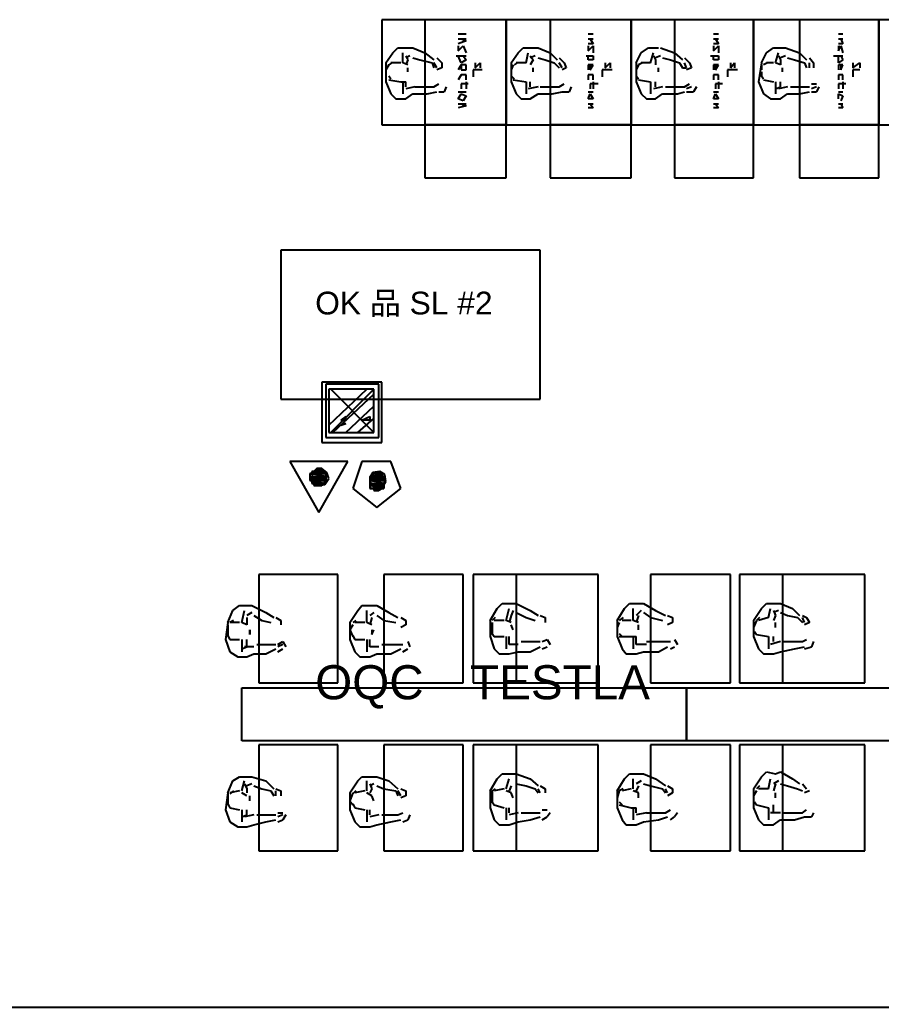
# Model space of a CAD drawing. Header units: millimetres. Extents: x 5 to 415, y 48 to 251.
# Drawn here: x 85.7 to 100.87, y 139.24 to 156.63 of the extents above; entities that cross this region are included whole.
import ezdxf

# ---------------------------------------------------------------- set-up
doc = ezdxf.new("R2010")
doc.units = ezdxf.units.MM
for name, color, linetype in [('H', 7, 'Continuous'), ('P', 7, 'Continuous'), ('T', 7, 'Continuous')]:
    doc.layers.add(name, color=color, linetype=linetype)

msp = doc.modelspace()

# ---------------------------------------------------------------- hatches: boundary and pattern name
at = {"layer": 'H', "linetype": 'Continuous'}
for points in [[(90.893, 148.678), (90.928, 148.713), (91.017, 148.713), (91.017, 148.678), (90.893, 148.678)], [(90.805, 148.59), (90.805, 148.625), (91.105, 148.625), (91.105, 148.59), (90.805, 148.59)], [(90.805, 148.555), (90.805, 148.59), (91.105, 148.59), (91.105, 148.555), (90.805, 148.555)], [(90.805, 148.502), (90.805, 148.555), (91.105, 148.555), (91.105, 148.502), (90.805, 148.502)], [(90.84, 148.625), (90.84, 148.678), (91.052, 148.678), (91.105, 148.625), (90.84, 148.625)], [(91.863, 148.555), (91.863, 148.59), (92.11, 148.59), (92.11, 148.555), (91.863, 148.555)], [(91.863, 148.502), (91.863, 148.555), (92.11, 148.555), (92.11, 148.502), (91.863, 148.502)], [(91.899, 148.59), (91.952, 148.625), (92.075, 148.625), (92.075, 148.59), (91.899, 148.59)], [(90.84, 148.467), (90.84, 148.502), (91.105, 148.502), (91.052, 148.467), (90.84, 148.467)], [(90.893, 148.431), (90.893, 148.467), (91.052, 148.467), (91.017, 148.431), (90.893, 148.431)], [(91.863, 148.467), (91.863, 148.502), (92.163, 148.502), (92.11, 148.467), (91.863, 148.467)], [(91.863, 148.431), (91.863, 148.467), (92.11, 148.467), (92.11, 148.431), (91.863, 148.431)], [(91.863, 148.378), (91.863, 148.431), (92.11, 148.431), (92.11, 148.378), (91.863, 148.378)], [(91.952, 148.343), (91.952, 148.378), (92.075, 148.378), (92.04, 148.343), (91.952, 148.343)]]:
    msp.add_hatch(color=256, dxfattribs=at).paths.add_polyline_path(points)

# ---------------------------------------------------------------- linework, layer by layer
at = {"layer": 'P'}
for points in [[(94.262, 156.633), (92.075, 156.633)], [(92.075, 156.633), (92.075, 154.781)], [(94.262, 156.633), (92.833, 156.633)], [(92.833, 156.633), (92.833, 154.781)], [(96.467, 156.633), (94.262, 156.633)], [(94.262, 156.633), (94.262, 154.781)], [(94.262, 154.781), (94.262, 156.633)], [(94.262, 154.781), (94.262, 156.633)], [(96.467, 156.633), (95.038, 156.633)], [(95.038, 156.633), (95.038, 154.781)], [(98.619, 156.633), (96.467, 156.633)], [(96.467, 156.633), (96.467, 154.781)], [(96.467, 154.781), (96.467, 156.633)], [(96.467, 154.781), (96.467, 156.633)], [(98.619, 156.633), (97.226, 156.633)], [(97.226, 156.633), (97.226, 154.781)], [(100.824, 156.633), (98.619, 156.633)], [(98.619, 156.633), (98.619, 154.781)], [(98.619, 154.781), (98.619, 156.633)], [(98.619, 154.781), (98.619, 156.633)], [(100.824, 156.633), (99.43, 156.633)], [(99.43, 156.633), (99.43, 154.781)], [(103.029, 156.633), (100.824, 156.633)], [(100.824, 156.633), (100.824, 154.781)], [(100.824, 154.781), (100.824, 156.633)], [(100.824, 154.781), (100.824, 156.633)], [(93.416, 156.386), (93.557, 156.386)], [(95.709, 156.386), (95.797, 156.386)], [(97.913, 156.386), (98.002, 156.386)], [(100.118, 156.386), (100.189, 156.386)], [(93.416, 156.298), (93.557, 156.298)], [(93.557, 156.263), (93.416, 156.21)], [(93.468, 156.298), (93.557, 156.263)], [(95.709, 156.298), (95.797, 156.298)], [(95.797, 156.21), (95.709, 156.21)], [(95.744, 156.298), (95.797, 156.21)], [(97.913, 156.298), (98.002, 156.298)], [(98.002, 156.21), (97.913, 156.21)], [(97.949, 156.298), (98.002, 156.21)], [(100.118, 156.298), (100.189, 156.298)], [(100.189, 156.21), (100.118, 156.21)], [(100.154, 156.298), (100.189, 156.21)], [(92.146, 155.875), (92.269, 156.051)], [(92.269, 156.051), (92.357, 156.139)], [(92.357, 156.139), (92.534, 156.139)], [(92.445, 155.875), (92.445, 156.051)], [(92.534, 156.139), (92.622, 156.139)], [(92.622, 156.139), (92.833, 156.051)], [(92.833, 156.051), (92.992, 155.928)], [(93.416, 156.175), (93.416, 156.087)], [(93.416, 156.087), (93.504, 156.175)], [(93.504, 156.175), (93.557, 156.051)], [(94.35, 155.875), (94.474, 156.051)], [(94.474, 156.051), (94.562, 156.139)], [(94.562, 156.139), (94.738, 156.139)], [(94.615, 155.875), (94.65, 156.051)], [(94.738, 156.139), (94.827, 156.139)], [(94.827, 156.139), (95.038, 156.051)], [(95.038, 156.051), (95.162, 155.928)], [(95.709, 156.175), (95.709, 156.087)], [(95.709, 156.087), (95.797, 156.175)], [(95.797, 156.175), (95.797, 156.051)], [(96.555, 155.875), (96.643, 156.051)], [(96.643, 156.051), (96.767, 156.139)], [(96.767, 156.139), (96.943, 156.139)], [(96.802, 155.875), (96.855, 156.051)], [(96.979, 156.139), (97.226, 156.051)], [(97.226, 156.051), (97.367, 155.928)], [(97.913, 156.175), (97.913, 156.087)], [(97.913, 156.087), (98.002, 156.175)], [(98.002, 156.175), (98.002, 156.051)], [(98.76, 155.875), (98.848, 156.051)], [(98.848, 156.051), (98.972, 156.139)], [(98.972, 156.139), (99.095, 156.139)], [(99.007, 155.875), (99.06, 156.051)], [(99.095, 156.139), (99.183, 156.139)], [(99.183, 156.139), (99.43, 156.051)], [(99.43, 156.051), (99.554, 155.928)], [(100.118, 156.175), (100.118, 156.087)], [(100.118, 156.087), (100.154, 156.175)], [(100.154, 156.175), (100.189, 156.051)], [(92.146, 155.875), (92.146, 155.54)], [(92.198, 155.84), (92.146, 155.751)], [(92.251, 155.875), (92.198, 155.84)], [(92.41, 155.875), (92.234, 155.875)], [(92.534, 155.84), (92.445, 155.875)], [(92.569, 155.998), (92.498, 155.963)], [(92.498, 155.998), (92.534, 155.928)], [(92.534, 155.928), (92.498, 155.84)], [(92.622, 155.963), (92.745, 155.928)], [(92.745, 155.928), (92.957, 155.875)], [(92.957, 155.875), (92.992, 155.787)], [(93.045, 155.787), (92.992, 155.875)], [(93.045, 155.963), (93.133, 155.875)], [(93.133, 155.875), (93.133, 155.787)], [(93.38, 155.998), (93.557, 155.998)], [(93.468, 155.875), (93.416, 155.998)], [(93.468, 155.84), (93.416, 155.751)], [(93.557, 155.928), (93.468, 155.875)], [(93.468, 155.84), (93.468, 155.751)], [(93.557, 155.84), (93.468, 155.84)], [(93.504, 155.998), (93.557, 155.928)], [(93.557, 155.751), (93.557, 155.84)], [(93.715, 155.875), (93.715, 155.787)], [(93.715, 155.787), (93.804, 155.875)], [(93.804, 155.875), (93.804, 155.787)], [(94.35, 155.875), (94.35, 155.54)], [(94.386, 155.84), (94.35, 155.751)], [(94.456, 155.875), (94.403, 155.84)], [(94.615, 155.875), (94.439, 155.875)], [(94.774, 155.998), (94.686, 155.963)], [(94.686, 155.998), (94.738, 155.928)], [(94.738, 155.928), (94.686, 155.84)], [(94.827, 155.963), (94.95, 155.928)], [(94.95, 155.928), (95.109, 155.875)], [(95.109, 155.875), (95.197, 155.787)], [(95.197, 155.963), (95.285, 155.875)], [(95.25, 155.787), (95.197, 155.875)], [(95.285, 155.875), (95.321, 155.787)], [(95.673, 155.998), (95.797, 155.998)], [(95.709, 155.928), (95.709, 155.998)], [(95.797, 155.928), (95.709, 155.928)], [(95.797, 155.84), (95.709, 155.84)], [(95.709, 155.84), (95.709, 155.751)], [(95.744, 155.84), (95.744, 155.751)], [(95.744, 155.751), (95.797, 155.84)], [(95.797, 155.998), (95.797, 155.928)], [(96.008, 155.875), (96.008, 155.787)], [(96.008, 155.787), (96.097, 155.875)], [(96.097, 155.875), (96.097, 155.787)], [(96.555, 155.875), (96.555, 155.54)], [(96.591, 155.84), (96.555, 155.751)], [(96.661, 155.875), (96.591, 155.84)], [(96.802, 155.875), (96.643, 155.875)], [(96.855, 155.998), (96.89, 155.928)], [(96.979, 155.998), (96.89, 155.963)], [(96.89, 155.928), (96.89, 155.84)], [(97.014, 155.963), (97.155, 155.928)], [(97.155, 155.928), (97.314, 155.875)], [(97.314, 155.875), (97.367, 155.787)], [(97.402, 155.963), (97.49, 155.875)], [(97.437, 155.787), (97.402, 155.875)], [(97.49, 155.875), (97.525, 155.787)], [(97.861, 155.998), (98.002, 155.998)], [(97.913, 155.928), (97.913, 155.998)], [(98.002, 155.928), (97.913, 155.928)], [(98.002, 155.84), (97.913, 155.84)], [(97.913, 155.84), (97.913, 155.751)], [(97.949, 155.84), (97.949, 155.751)], [(97.949, 155.751), (98.002, 155.84)], [(98.002, 155.998), (98.002, 155.928)], [(98.213, 155.875), (98.213, 155.787)], [(98.213, 155.787), (98.284, 155.875)], [(98.284, 155.875), (98.284, 155.787)], [(98.76, 155.875), (98.707, 155.54)], [(98.76, 155.84), (98.76, 155.751)], [(98.866, 155.875), (98.795, 155.84)], [(98.972, 155.875), (98.848, 155.875)], [(99.095, 155.84), (99.007, 155.875)], [(99.06, 155.998), (99.095, 155.928)], [(99.183, 155.998), (99.095, 155.963)], [(99.095, 155.928), (99.095, 155.84)], [(99.219, 155.963), (99.342, 155.928)], [(99.342, 155.928), (99.519, 155.875)], [(99.519, 155.875), (99.554, 155.787)], [(99.607, 155.963), (99.677, 155.875)], [(99.607, 155.787), (99.607, 155.875)], [(99.677, 155.875), (99.677, 155.787)], [(100.03, 155.998), (100.189, 155.998)], [(100.118, 155.875), (100.118, 155.998)], [(100.189, 155.928), (100.118, 155.875)], [(100.189, 155.84), (100.118, 155.84)], [(100.118, 155.84), (100.118, 155.751)], [(100.154, 155.998), (100.189, 155.928)], [(100.154, 155.84), (100.154, 155.751)], [(100.154, 155.751), (100.189, 155.84)], [(100.365, 155.875), (100.365, 155.787)], [(100.365, 155.787), (100.489, 155.875)], [(100.489, 155.875), (100.489, 155.787)], [(92.146, 155.716), (92.146, 155.628)], [(92.534, 155.716), (92.534, 155.787)], [(93.133, 155.787), (93.045, 155.751)], [(93.468, 155.663), (93.416, 155.575)], [(93.468, 155.751), (93.557, 155.751)], [(93.557, 155.663), (93.468, 155.663)], [(93.557, 155.575), (93.557, 155.663)], [(93.839, 155.751), (93.68, 155.751)], [(93.68, 155.751), (93.68, 155.628)], [(94.35, 155.716), (94.35, 155.628)], [(94.738, 155.716), (94.738, 155.787)], [(95.321, 155.787), (95.25, 155.751)], [(95.797, 155.663), (95.709, 155.663)], [(95.709, 155.663), (95.709, 155.575)], [(95.797, 155.575), (95.797, 155.663)], [(96.132, 155.751), (95.956, 155.751)], [(95.956, 155.751), (95.956, 155.628)], [(96.555, 155.716), (96.555, 155.628)], [(96.943, 155.716), (96.943, 155.787)], [(97.367, 155.787), (97.437, 155.787)], [(97.525, 155.787), (97.437, 155.751)], [(98.002, 155.663), (97.913, 155.663)], [(97.913, 155.663), (97.913, 155.575)], [(98.002, 155.575), (98.002, 155.663)], [(98.337, 155.751), (98.16, 155.751)], [(98.16, 155.751), (98.16, 155.628)], [(98.76, 155.716), (98.76, 155.628)], [(99.131, 155.716), (99.131, 155.787)], [(100.189, 155.663), (100.118, 155.663)], [(100.118, 155.663), (100.118, 155.575)], [(100.189, 155.575), (100.189, 155.663)], [(100.489, 155.751), (100.365, 155.751)], [(100.365, 155.751), (100.365, 155.628)], [(92.146, 155.54), (92.234, 155.328)], [(92.198, 155.646), (92.234, 155.593)], [(92.198, 155.575), (92.41, 155.54)], [(92.41, 155.54), (92.498, 155.54)], [(92.445, 155.54), (92.445, 155.328)], [(92.498, 155.452), (92.498, 155.54)], [(92.992, 155.452), (93.08, 155.504)], [(93.592, 155.504), (93.468, 155.504)], [(93.468, 155.504), (93.468, 155.416)], [(93.557, 155.54), (93.557, 155.416)], [(94.35, 155.646), (94.403, 155.593)], [(94.35, 155.54), (94.439, 155.328)], [(94.386, 155.575), (94.615, 155.54)], [(94.615, 155.54), (94.615, 155.328)], [(94.686, 155.452), (94.686, 155.54)], [(95.197, 155.452), (95.285, 155.504)], [(95.885, 155.504), (95.744, 155.504)], [(95.744, 155.504), (95.744, 155.416)], [(95.797, 155.54), (95.797, 155.416)], [(96.555, 155.646), (96.591, 155.593)], [(96.555, 155.54), (96.643, 155.328)], [(96.591, 155.575), (96.802, 155.54)], [(96.802, 155.54), (96.802, 155.328)], [(96.89, 155.452), (96.89, 155.54)], [(97.402, 155.452), (97.49, 155.504)], [(98.072, 155.504), (97.949, 155.504)], [(97.949, 155.504), (97.949, 155.416)], [(98.002, 155.54), (98.002, 155.416)], [(98.707, 155.54), (98.795, 155.328)], [(98.76, 155.646), (98.795, 155.593)], [(98.795, 155.575), (98.972, 155.54)], [(99.007, 155.54), (99.007, 155.328)], [(99.095, 155.452), (99.095, 155.54)], [(99.642, 155.504), (99.73, 155.504)], [(100.242, 155.504), (100.118, 155.504)], [(100.118, 155.504), (100.118, 155.416)], [(100.189, 155.54), (100.189, 155.416)], [(92.234, 155.328), (92.322, 155.24)], [(92.657, 155.452), (92.498, 155.416)], [(92.498, 155.24), (92.622, 155.328)], [(92.622, 155.328), (92.869, 155.328)], [(92.657, 155.452), (92.833, 155.452)], [(92.833, 155.452), (92.992, 155.452)], [(92.869, 155.328), (93.045, 155.363)], [(93.08, 155.363), (93.169, 155.363)], [(93.204, 155.452), (93.169, 155.363)], [(93.416, 155.363), (93.557, 155.363)], [(93.416, 155.24), (93.468, 155.328)], [(93.468, 155.328), (93.557, 155.293)], [(94.439, 155.328), (94.527, 155.24)], [(94.827, 155.452), (94.65, 155.416)], [(94.686, 155.24), (94.827, 155.328)], [(94.827, 155.328), (95.074, 155.328)], [(94.862, 155.452), (95.038, 155.452)], [(95.038, 155.452), (95.197, 155.452)], [(95.074, 155.328), (95.25, 155.363)], [(95.25, 155.363), (95.373, 155.363)], [(95.409, 155.452), (95.373, 155.363)], [(95.709, 155.363), (95.797, 155.363)], [(95.709, 155.24), (95.744, 155.328)], [(95.744, 155.328), (95.797, 155.24)], [(96.643, 155.328), (96.732, 155.24)], [(97.014, 155.452), (96.855, 155.416)], [(96.89, 155.24), (97.014, 155.328)], [(97.014, 155.328), (97.278, 155.328)], [(97.067, 155.452), (97.226, 155.452)], [(97.226, 155.452), (97.402, 155.452)], [(97.278, 155.328), (97.402, 155.363)], [(97.525, 155.452), (97.437, 155.416)], [(97.437, 155.363), (97.561, 155.363)], [(97.614, 155.452), (97.561, 155.363)], [(97.913, 155.363), (98.002, 155.363)], [(97.913, 155.24), (97.949, 155.328)], [(97.949, 155.328), (98.002, 155.24)], [(98.795, 155.328), (98.919, 155.24)], [(99.007, 155.416), (99.095, 155.452)], [(99.219, 155.452), (99.06, 155.416)], [(99.095, 155.24), (99.219, 155.328)], [(99.219, 155.328), (99.43, 155.328)], [(99.272, 155.452), (99.43, 155.452)], [(99.43, 155.452), (99.607, 155.452)], [(99.43, 155.328), (99.607, 155.363)], [(99.73, 155.452), (99.642, 155.416)], [(99.642, 155.363), (99.73, 155.363)], [(99.766, 155.452), (99.73, 155.363)], [(100.118, 155.363), (100.189, 155.363)], [(100.118, 155.24), (100.118, 155.328)], [(100.118, 155.328), (100.189, 155.293)], [(92.322, 155.24), (92.498, 155.24)], [(93.504, 155.205), (93.416, 155.24)], [(93.416, 155.152), (93.557, 155.152)], [(93.468, 155.152), (93.557, 155.116)], [(93.557, 155.293), (93.504, 155.205)], [(94.527, 155.24), (94.686, 155.24)], [(95.797, 155.24), (95.709, 155.24)], [(95.709, 155.152), (95.797, 155.152)], [(95.744, 155.152), (95.797, 155.081)], [(96.732, 155.24), (96.89, 155.24)], [(98.002, 155.24), (97.913, 155.24)], [(97.913, 155.152), (98.002, 155.152)], [(97.949, 155.152), (98.002, 155.081)], [(98.919, 155.24), (99.095, 155.24)], [(100.118, 155.152), (100.189, 155.152)], [(100.189, 155.293), (100.154, 155.205)], [(100.154, 155.152), (100.189, 155.081)], [(93.557, 155.116), (93.416, 155.081)], [(95.797, 155.081), (95.709, 155.081)], [(98.002, 155.081), (97.913, 155.081)], [(100.189, 155.081), (100.118, 155.081)], [(92.075, 154.781), (94.262, 154.781)], [(92.833, 154.781), (94.262, 154.781)], [(92.833, 154.781), (92.833, 153.846)], [(94.262, 154.781), (92.833, 154.781)], [(94.262, 154.781), (96.467, 154.781)], [(94.262, 153.846), (94.262, 154.781)], [(95.038, 154.781), (96.467, 154.781)], [(95.038, 154.781), (95.038, 153.846)], [(96.467, 154.781), (95.038, 154.781)], [(96.467, 154.781), (98.619, 154.781)], [(96.467, 153.846), (96.467, 154.781)], [(97.226, 154.781), (98.619, 154.781)], [(97.226, 154.781), (97.226, 153.846)], [(98.619, 154.781), (97.226, 154.781)], [(98.619, 154.781), (100.824, 154.781)], [(98.619, 153.846), (98.619, 154.781)], [(99.43, 154.781), (100.824, 154.781)], [(99.43, 154.781), (99.43, 153.846)], [(100.824, 154.781), (99.43, 154.781)], [(100.824, 154.781), (103.029, 154.781)], [(100.824, 153.846), (100.824, 154.781)], [(92.833, 153.846), (94.262, 153.846)], [(95.038, 153.846), (96.467, 153.846)], [(97.226, 153.846), (98.619, 153.846)], [(99.43, 153.846), (100.824, 153.846)], [(94.862, 152.576), (90.293, 152.576)], [(90.293, 152.576), (90.293, 149.948)], [(94.862, 149.948), (94.862, 152.576)], [(91.017, 150.248), (91.017, 149.19)], [(92.075, 150.248), (91.017, 150.248)], [(91.087, 150.213), (91.087, 149.278)], [(92.022, 150.213), (91.087, 150.213)], [(91.14, 149.49), (91.81, 150.125)], [(91.14, 150.125), (91.14, 149.366)], [(91.934, 150.125), (91.14, 150.125)], [(91.934, 149.366), (91.175, 150.125)], [(91.175, 149.366), (91.934, 150.125)], [(91.934, 149.366), (91.934, 150.125)], [(92.022, 149.278), (92.022, 150.213)], [(92.075, 149.19), (92.075, 150.248)], [(90.293, 149.948), (94.862, 149.948)], [(91.211, 149.366), (91.934, 150.036)], [(91.44, 149.366), (91.934, 149.825)], [(91.44, 149.648), (91.352, 149.578)], [(91.352, 149.578), (91.44, 149.578)], [(91.44, 149.578), (91.44, 149.648)], [(91.652, 149.366), (91.934, 149.613)], [(91.722, 149.578), (91.863, 149.648)], [(91.863, 149.578), (91.722, 149.578)], [(91.863, 149.648), (91.863, 149.578)], [(91.44, 149.525), (91.352, 149.49)], [(91.352, 149.49), (91.44, 149.525)], [(91.087, 149.278), (92.022, 149.278)], [(91.14, 149.366), (91.934, 149.366)], [(91.017, 149.19), (92.075, 149.19)], [(91.475, 148.855), (90.452, 148.855)], [(90.452, 148.855), (90.964, 147.955)], [(90.928, 148.731), (90.876, 148.678)], [(91.017, 148.731), (90.911, 148.696)], [(91.017, 148.678), (90.928, 148.731)], [(91.017, 148.678), (90.928, 148.731)], [(90.928, 148.731), (91.017, 148.731)], [(90.928, 148.731), (91.017, 148.731)], [(90.964, 148.731), (90.928, 148.731)], [(91.017, 148.731), (90.928, 148.731)], [(90.928, 148.731), (90.928, 148.731)], [(90.928, 148.731), (91.017, 148.731)], [(90.964, 147.955), (91.475, 148.855)], [(91.017, 148.731), (90.964, 148.731)], [(91.105, 148.661), (91.017, 148.731)], [(91.017, 148.731), (91.017, 148.678)], [(91.722, 148.855), (91.563, 148.378)], [(92.234, 148.855), (91.722, 148.855)], [(92.41, 148.378), (92.234, 148.855)], [(91.087, 148.59), (90.805, 148.643)], [(90.805, 148.643), (90.805, 148.59)], [(91.087, 148.59), (90.805, 148.643)], [(90.805, 148.643), (91.087, 148.643)], [(91.087, 148.643), (90.805, 148.643)], [(90.805, 148.643), (90.84, 148.643)], [(91.087, 148.555), (90.805, 148.59)], [(90.805, 148.59), (90.805, 148.555)], [(91.087, 148.555), (90.805, 148.59)], [(90.805, 148.59), (91.087, 148.59)], [(90.805, 148.59), (91.087, 148.59)], [(91.087, 148.519), (90.805, 148.555)], [(90.805, 148.555), (90.805, 148.519)], [(91.087, 148.519), (90.805, 148.555)], [(90.805, 148.555), (91.087, 148.555)], [(90.805, 148.555), (91.087, 148.555)], [(91.087, 148.555), (90.805, 148.555)], [(90.805, 148.555), (90.805, 148.555)], [(91.087, 148.555), (90.805, 148.555)], [(90.805, 148.555), (90.805, 148.555)], [(90.805, 148.555), (91.087, 148.555)], [(90.805, 148.555), (91.087, 148.555)], [(90.911, 148.696), (90.84, 148.608)], [(91.087, 148.643), (90.84, 148.678)], [(90.84, 148.678), (90.84, 148.643)], [(91.087, 148.643), (90.84, 148.678)], [(90.84, 148.678), (91.052, 148.678)], [(91.052, 148.678), (90.84, 148.678)], [(90.84, 148.678), (90.876, 148.678)], [(90.84, 148.643), (91.087, 148.643)], [(91.087, 148.643), (90.84, 148.643)], [(90.84, 148.643), (91.087, 148.643)], [(90.84, 148.643), (91.087, 148.643)], [(90.84, 148.572), (90.858, 148.502)], [(90.876, 148.678), (91.052, 148.678)], [(91.052, 148.678), (90.876, 148.678)], [(90.876, 148.678), (91.052, 148.678)], [(90.876, 148.678), (91.052, 148.678)], [(91.052, 148.678), (90.876, 148.678)], [(90.876, 148.678), (90.876, 148.678)], [(91.052, 148.678), (90.876, 148.678)], [(90.876, 148.678), (91.017, 148.678)], [(90.876, 148.678), (91.017, 148.678)], [(91.017, 148.678), (91.052, 148.678)], [(91.052, 148.678), (91.087, 148.643)], [(91.07, 148.449), (91.14, 148.555)], [(91.087, 148.643), (91.087, 148.59)], [(91.087, 148.59), (91.087, 148.555)], [(91.087, 148.555), (91.087, 148.519)], [(91.14, 148.555), (91.105, 148.661)], [(91.916, 148.661), (91.863, 148.572)], [(92.11, 148.555), (91.863, 148.59)], [(91.863, 148.59), (91.863, 148.555)], [(92.11, 148.555), (91.863, 148.59)], [(91.863, 148.59), (92.11, 148.59)], [(91.863, 148.59), (92.11, 148.59)], [(92.11, 148.59), (91.863, 148.59)], [(91.863, 148.59), (91.863, 148.59)], [(92.11, 148.59), (91.863, 148.59)], [(91.863, 148.59), (91.863, 148.59)], [(91.863, 148.59), (92.11, 148.59)], [(91.863, 148.59), (92.11, 148.59)], [(91.899, 148.59), (91.863, 148.59)], [(92.11, 148.519), (91.863, 148.555)], [(91.863, 148.555), (91.863, 148.519)], [(92.11, 148.519), (91.863, 148.555)], [(91.863, 148.555), (92.11, 148.555)], [(91.863, 148.555), (92.11, 148.555)], [(91.863, 148.537), (91.881, 148.449)], [(91.934, 148.643), (91.899, 148.59)], [(92.11, 148.59), (91.899, 148.59)], [(92.11, 148.59), (91.899, 148.59)], [(91.899, 148.59), (92.075, 148.59)], [(91.899, 148.59), (92.075, 148.59)], [(92.04, 148.678), (91.916, 148.661)], [(92.075, 148.59), (91.934, 148.643)], [(92.075, 148.59), (91.934, 148.643)], [(91.934, 148.643), (92.075, 148.643)], [(91.934, 148.643), (92.075, 148.643)], [(92.022, 148.643), (91.934, 148.643)], [(92.075, 148.643), (91.934, 148.643)], [(91.934, 148.643), (91.934, 148.643)], [(91.934, 148.643), (92.075, 148.643)], [(91.987, 148.643), (91.934, 148.643)], [(91.934, 148.643), (91.987, 148.643)], [(91.987, 148.643), (92.022, 148.643)], [(92.022, 148.643), (91.987, 148.643)], [(92.075, 148.643), (92.022, 148.643)], [(92.128, 148.625), (92.04, 148.678)], [(92.075, 148.643), (92.075, 148.59)], [(92.075, 148.59), (92.11, 148.59)], [(92.11, 148.59), (92.11, 148.555)], [(92.11, 148.555), (92.11, 148.519)], [(92.146, 148.502), (92.128, 148.625)], [(90.805, 148.519), (91.087, 148.519)], [(91.087, 148.519), (90.805, 148.519)], [(90.805, 148.519), (91.087, 148.519)], [(90.84, 148.519), (90.805, 148.519)], [(90.805, 148.519), (91.087, 148.519)], [(91.052, 148.467), (90.84, 148.519)], [(90.84, 148.519), (90.84, 148.467)], [(91.052, 148.467), (90.84, 148.519)], [(90.84, 148.519), (91.087, 148.519)], [(91.087, 148.519), (90.84, 148.519)], [(90.84, 148.467), (91.052, 148.467)], [(91.052, 148.467), (90.84, 148.467)], [(90.84, 148.467), (91.052, 148.467)], [(90.876, 148.467), (90.84, 148.467)], [(90.84, 148.467), (91.052, 148.467)], [(90.858, 148.502), (90.964, 148.431)], [(91.017, 148.431), (90.876, 148.467)], [(90.876, 148.467), (90.876, 148.431)], [(91.017, 148.431), (90.876, 148.467)], [(90.876, 148.467), (91.052, 148.467)], [(91.052, 148.467), (90.876, 148.467)], [(90.876, 148.431), (91.017, 148.431)], [(91.017, 148.431), (90.876, 148.431)], [(90.876, 148.431), (91.017, 148.431)], [(90.928, 148.431), (90.876, 148.431)], [(90.876, 148.431), (91.017, 148.431)], [(90.928, 148.431), (90.928, 148.431)], [(90.928, 148.431), (90.928, 148.431)], [(91.017, 148.431), (90.928, 148.431)], [(90.964, 148.431), (91.07, 148.449)], [(90.964, 148.431), (91.017, 148.431)], [(91.017, 148.431), (90.964, 148.431)], [(91.052, 148.467), (91.017, 148.431)], [(91.087, 148.519), (91.052, 148.467)], [(91.563, 148.378), (91.987, 148.043)], [(92.11, 148.467), (91.863, 148.519)], [(91.863, 148.519), (91.863, 148.467)], [(92.11, 148.467), (91.863, 148.519)], [(91.863, 148.519), (92.146, 148.519)], [(91.863, 148.519), (92.146, 148.519)], [(92.11, 148.519), (91.863, 148.519)], [(92.146, 148.519), (91.863, 148.519)], [(91.863, 148.519), (91.863, 148.519)], [(91.863, 148.519), (92.146, 148.519)], [(91.863, 148.519), (92.11, 148.519)], [(92.11, 148.431), (91.863, 148.467)], [(91.863, 148.467), (91.863, 148.431)], [(92.11, 148.431), (91.863, 148.467)], [(91.863, 148.467), (92.11, 148.467)], [(91.863, 148.467), (92.11, 148.467)], [(92.11, 148.378), (91.863, 148.431)], [(91.863, 148.431), (91.863, 148.378)], [(92.11, 148.378), (91.863, 148.431)], [(91.863, 148.431), (92.11, 148.431)], [(91.863, 148.431), (92.11, 148.431)], [(92.11, 148.431), (91.863, 148.431)], [(91.863, 148.431), (91.863, 148.431)], [(92.11, 148.431), (91.863, 148.431)], [(91.863, 148.431), (91.863, 148.431)], [(91.863, 148.431), (92.11, 148.431)], [(91.863, 148.431), (92.11, 148.431)], [(92.075, 148.378), (91.863, 148.378)], [(91.863, 148.378), (91.899, 148.378)], [(92.075, 148.378), (91.863, 148.378)], [(91.863, 148.378), (92.11, 148.378)], [(91.863, 148.378), (92.11, 148.378)], [(91.881, 148.449), (91.969, 148.396)], [(91.899, 148.378), (92.075, 148.378)], [(92.075, 148.378), (91.899, 148.378)], [(91.899, 148.378), (92.075, 148.378)], [(91.934, 148.378), (91.899, 148.378)], [(91.899, 148.378), (92.075, 148.378)], [(92.022, 148.343), (91.934, 148.378)], [(91.934, 148.378), (91.934, 148.343)], [(92.022, 148.343), (91.934, 148.378)], [(91.934, 148.378), (92.075, 148.378)], [(92.075, 148.378), (91.934, 148.378)], [(91.969, 148.396), (92.093, 148.414)], [(91.987, 148.043), (92.41, 148.378)], [(92.075, 148.378), (92.022, 148.343)], [(92.11, 148.378), (92.075, 148.378)], [(92.093, 148.414), (92.146, 148.502)], [(92.146, 148.519), (92.11, 148.467)], [(92.146, 148.519), (92.11, 148.519)], [(92.11, 148.467), (92.11, 148.431)], [(92.11, 148.431), (92.11, 148.378)], [(91.934, 148.343), (91.934, 148.343)], [(91.934, 148.343), (91.934, 148.343)], [(91.934, 148.343), (92.022, 148.343)], [(91.987, 148.343), (92.022, 148.343)], [(92.022, 148.343), (91.987, 148.343)], [(91.299, 146.861), (89.905, 146.861)], [(89.905, 146.861), (89.905, 144.956)], [(91.299, 144.956), (91.299, 146.861)], [(93.504, 146.861), (92.11, 146.861)], [(92.11, 146.861), (92.11, 144.956)], [(93.504, 144.956), (93.504, 146.861)], [(95.885, 146.861), (93.68, 146.861)], [(93.68, 146.861), (93.68, 144.956)], [(95.885, 146.861), (94.439, 146.861)], [(94.439, 146.861), (94.439, 144.956)], [(95.885, 144.956), (95.885, 146.861)], [(95.885, 144.956), (95.885, 146.861)], [(98.213, 146.861), (96.802, 146.861)], [(96.802, 146.861), (96.802, 144.956)], [(98.213, 144.956), (98.213, 146.861)], [(100.577, 146.861), (98.372, 146.861)], [(98.372, 146.861), (98.372, 144.956)], [(100.577, 146.861), (99.131, 146.861)], [(99.131, 146.861), (99.131, 144.956)], [(100.577, 144.956), (100.577, 146.861)], [(100.577, 144.956), (100.577, 146.861)], [(89.447, 146.226), (89.57, 146.315)], [(89.57, 146.315), (89.694, 146.315)], [(89.694, 146.315), (89.782, 146.315)], [(89.782, 146.315), (90.029, 146.191)], [(91.652, 146.226), (91.722, 146.315)], [(91.722, 146.315), (91.899, 146.315)], [(91.899, 146.315), (91.987, 146.315)], [(91.987, 146.315), (92.198, 146.191)], [(94.103, 146.262), (94.192, 146.35)], [(94.192, 146.35), (94.35, 146.35)], [(94.35, 146.35), (94.439, 146.35)], [(94.439, 146.35), (94.686, 146.226)], [(96.344, 146.262), (96.432, 146.35)], [(96.432, 146.35), (96.591, 146.35)], [(96.591, 146.35), (96.679, 146.35)], [(96.679, 146.35), (96.89, 146.226)], [(98.76, 146.262), (98.848, 146.35)], [(98.848, 146.35), (99.007, 146.35)], [(99.007, 146.35), (99.095, 146.35)], [(99.095, 146.35), (99.307, 146.262)], [(89.359, 146.015), (89.447, 146.226)], [(89.606, 146.015), (89.658, 146.226)], [(89.782, 146.191), (89.694, 146.138)], [(89.694, 146.103), (89.694, 145.979)], [(89.817, 146.138), (89.958, 146.05)], [(90.029, 146.191), (90.17, 146.103)], [(90.205, 146.103), (90.293, 146.05)], [(91.511, 146.015), (91.652, 146.226)], [(91.81, 146.015), (91.81, 146.226)], [(91.934, 146.191), (91.863, 146.138)], [(91.899, 146.103), (91.863, 145.979)], [(91.987, 146.138), (92.11, 146.05)], [(92.198, 146.191), (92.357, 146.103)], [(92.41, 146.103), (92.498, 146.05)], [(93.98, 146.05), (94.103, 146.262)], [(94.068, 146.103), (94.015, 146.05)], [(94.262, 146.05), (94.315, 146.262)], [(94.35, 146.138), (94.315, 146.015)], [(94.386, 146.226), (94.35, 146.138)], [(94.439, 146.191), (94.615, 146.103)], [(94.615, 146.103), (94.774, 146.05)], [(94.686, 146.226), (94.827, 146.138)], [(94.862, 146.138), (94.95, 146.103)], [(94.95, 146.103), (94.95, 146.015)], [(96.22, 146.05), (96.344, 146.262)], [(96.326, 146.103), (96.255, 146.05)], [(96.502, 146.05), (96.502, 146.262)], [(96.643, 146.226), (96.555, 146.138)], [(96.591, 146.138), (96.555, 146.015)], [(96.679, 146.191), (96.802, 146.103)], [(96.802, 146.103), (97.014, 146.05)], [(96.89, 146.226), (97.067, 146.138)], [(97.102, 146.138), (97.19, 146.103)], [(97.19, 146.103), (97.19, 146.015)], [(98.619, 146.05), (98.76, 146.262)], [(98.725, 146.103), (98.672, 146.05)], [(98.884, 146.103), (98.707, 146.05)], [(98.884, 146.103), (98.919, 146.262)], [(99.06, 146.226), (98.972, 146.191)], [(98.972, 146.226), (99.007, 146.138)], [(99.007, 146.138), (98.972, 146.05)], [(99.095, 146.191), (99.219, 146.138)], [(99.219, 146.138), (99.395, 146.103)], [(99.307, 146.262), (99.43, 146.138)], [(99.395, 146.103), (99.483, 146.015)], [(99.483, 146.138), (99.554, 146.103)], [(99.519, 146.015), (99.483, 146.103)], [(99.554, 146.103), (99.607, 146.015)], [(89.359, 146.015), (89.323, 145.715)], [(89.359, 145.979), (89.359, 145.891)], [(89.464, 146.05), (89.394, 146.015)], [(89.57, 146.015), (89.394, 146.015)], [(89.694, 145.979), (89.606, 146.015)], [(89.958, 146.05), (90.117, 146.015)], [(90.293, 146.05), (90.293, 145.979)], [(91.511, 146.015), (91.511, 145.715)], [(91.563, 145.979), (91.511, 145.891)], [(91.616, 146.05), (91.563, 146.015)], [(91.775, 146.015), (91.599, 146.015)], [(91.899, 145.979), (91.81, 146.015)], [(92.11, 146.05), (92.322, 146.015)], [(92.498, 145.979), (92.41, 145.927)], [(92.498, 146.05), (92.498, 145.979)], [(93.98, 146.05), (93.98, 145.768)], [(94.015, 146.015), (94.015, 145.927)], [(94.015, 145.927), (94.015, 145.803)], [(94.227, 146.05), (94.051, 146.05)], [(94.35, 146.015), (94.262, 146.05)], [(94.386, 145.891), (94.35, 145.979)], [(96.22, 146.05), (96.22, 145.768)], [(96.255, 146.015), (96.22, 145.927)], [(96.22, 145.927), (96.22, 145.803)], [(96.467, 146.05), (96.308, 146.05)], [(96.591, 146.015), (96.502, 146.05)], [(96.591, 145.891), (96.591, 145.979)], [(97.19, 146.015), (97.102, 145.979)], [(98.619, 146.05), (98.619, 145.768)], [(98.672, 146.05), (98.619, 145.927)], [(98.619, 145.927), (98.619, 145.838)], [(99.007, 145.927), (99.007, 146.015)], [(99.607, 146.015), (99.519, 145.979)], [(89.359, 145.891), (89.359, 145.768)], [(89.359, 145.785), (89.394, 145.715)], [(89.747, 145.803), (89.747, 145.891)], [(89.747, 145.891), (89.747, 145.803)], [(91.511, 145.891), (91.563, 145.768)], [(91.563, 145.785), (91.599, 145.715)], [(91.899, 145.803), (91.934, 145.891)], [(91.899, 145.891), (91.899, 145.803)], [(93.98, 145.768), (94.051, 145.556)], [(94.015, 145.821), (94.051, 145.768)], [(94.051, 145.768), (94.227, 145.768)], [(94.262, 145.768), (94.262, 145.556)], [(94.315, 145.627), (94.315, 145.768)], [(96.22, 145.768), (96.308, 145.556)], [(96.255, 145.821), (96.308, 145.768)], [(96.255, 145.768), (96.467, 145.768)], [(96.467, 145.768), (96.555, 145.768)], [(96.502, 145.768), (96.502, 145.556)], [(96.555, 145.627), (96.555, 145.768)], [(98.619, 145.768), (98.707, 145.556)], [(98.637, 145.856), (98.672, 145.803)], [(98.672, 145.803), (98.884, 145.768)], [(98.884, 145.768), (98.884, 145.556)], [(98.972, 145.68), (98.972, 145.768)], [(89.323, 145.715), (89.394, 145.503)], [(89.394, 145.715), (89.57, 145.715)], [(89.606, 145.715), (89.606, 145.503)], [(89.606, 145.556), (89.694, 145.591)], [(89.817, 145.591), (89.658, 145.591)], [(89.694, 145.591), (89.694, 145.715)], [(89.87, 145.627), (90.029, 145.627)], [(90.029, 145.627), (90.205, 145.627)], [(90.241, 145.627), (90.329, 145.68)], [(90.329, 145.627), (90.241, 145.591)], [(90.329, 145.68), (90.382, 145.591)], [(91.511, 145.715), (91.599, 145.503)], [(91.599, 145.715), (91.775, 145.715)], [(91.81, 145.715), (91.81, 145.503)], [(91.863, 145.591), (91.863, 145.715)], [(92.022, 145.591), (91.863, 145.591)], [(92.075, 145.627), (92.198, 145.627)], [(92.198, 145.627), (92.357, 145.627)], [(92.357, 145.627), (92.445, 145.627)], [(92.534, 145.68), (92.569, 145.591)], [(94.474, 145.627), (94.315, 145.627)], [(94.527, 145.68), (94.65, 145.68)], [(94.65, 145.68), (94.862, 145.68)], [(94.686, 145.503), (94.862, 145.591)], [(94.897, 145.68), (94.985, 145.715)], [(94.897, 145.556), (94.985, 145.591)], [(94.985, 145.715), (95.038, 145.627)], [(96.732, 145.627), (96.555, 145.627)], [(96.732, 145.68), (96.89, 145.68)], [(96.89, 145.68), (97.067, 145.68)], [(96.943, 145.503), (97.102, 145.591)], [(97.067, 145.68), (97.155, 145.68)], [(97.155, 145.556), (97.226, 145.591)], [(97.226, 145.715), (97.278, 145.627)], [(99.095, 145.68), (98.919, 145.627)], [(99.131, 145.68), (99.307, 145.68)], [(99.307, 145.68), (99.483, 145.68)], [(99.342, 145.556), (99.519, 145.591)], [(99.483, 145.68), (99.554, 145.715)], [(99.519, 145.556), (99.642, 145.591)], [(99.677, 145.68), (99.642, 145.591)], [(89.394, 145.503), (89.535, 145.415)], [(89.535, 145.415), (89.694, 145.415)], [(89.694, 145.415), (89.817, 145.468)], [(89.817, 145.468), (90.029, 145.468)], [(90.029, 145.468), (90.205, 145.556)], [(90.241, 145.503), (90.329, 145.556)], [(91.599, 145.503), (91.687, 145.415)], [(91.687, 145.415), (91.863, 145.415)], [(91.863, 145.415), (91.987, 145.468)], [(91.987, 145.468), (92.234, 145.468)], [(92.234, 145.468), (92.41, 145.556)], [(92.445, 145.503), (92.534, 145.556)], [(94.051, 145.556), (94.139, 145.468)], [(94.139, 145.468), (94.315, 145.468)], [(94.315, 145.468), (94.474, 145.503)], [(94.474, 145.503), (94.686, 145.503)], [(96.308, 145.556), (96.379, 145.468)], [(96.379, 145.468), (96.555, 145.468)], [(96.555, 145.468), (96.679, 145.503)], [(96.679, 145.503), (96.943, 145.503)], [(98.707, 145.556), (98.795, 145.468)], [(98.795, 145.468), (98.972, 145.468)], [(98.972, 145.468), (99.095, 145.503)], [(99.095, 145.503), (99.342, 145.556)], [(89.905, 144.956), (91.299, 144.956)], [(92.11, 144.956), (93.504, 144.956)], [(93.68, 144.956), (95.885, 144.956)], [(94.439, 144.956), (95.885, 144.956)], [(96.802, 144.956), (98.213, 144.956)], [(98.372, 144.956), (100.577, 144.956)], [(99.131, 144.956), (100.577, 144.956)], [(89.606, 144.868), (97.437, 144.868)], [(89.606, 143.933), (89.606, 144.868)], [(97.437, 144.868), (105.269, 144.868)], [(97.437, 143.933), (97.437, 144.868)], [(97.437, 144.868), (97.437, 143.933)], [(97.437, 143.933), (89.606, 143.933)], [(91.299, 143.863), (89.905, 143.863)], [(89.905, 143.863), (89.905, 141.993)], [(91.299, 141.993), (91.299, 143.863)], [(93.504, 143.863), (92.11, 143.863)], [(92.11, 143.863), (92.11, 141.993)], [(93.504, 141.993), (93.504, 143.863)], [(95.885, 143.863), (93.68, 143.863)], [(93.68, 143.863), (93.68, 141.993)], [(95.885, 143.863), (94.439, 143.863)], [(94.439, 143.863), (94.439, 141.993)], [(95.885, 141.993), (95.885, 143.863)], [(95.885, 141.993), (95.885, 143.863)], [(98.213, 143.863), (96.802, 143.863)], [(96.802, 143.863), (96.802, 141.993)], [(105.269, 143.933), (97.437, 143.933)], [(98.213, 141.993), (98.213, 143.863)], [(100.577, 143.863), (98.372, 143.863)], [(98.372, 143.863), (98.372, 141.993)], [(100.577, 143.863), (99.131, 143.863)], [(99.131, 143.863), (99.131, 141.993)], [(100.577, 141.993), (100.577, 143.863)], [(100.577, 141.993), (100.577, 143.863)], [(94.103, 143.263), (94.192, 143.351)], [(94.192, 143.351), (94.35, 143.351)], [(94.35, 143.351), (94.439, 143.351)], [(94.439, 143.351), (94.686, 143.263)], [(96.344, 143.263), (96.432, 143.351)], [(96.432, 143.351), (96.591, 143.351)], [(96.591, 143.351), (96.679, 143.351)], [(96.679, 143.351), (96.89, 143.263)], [(98.76, 143.298), (98.848, 143.387)], [(98.848, 143.387), (99.007, 143.351)], [(99.007, 143.351), (99.095, 143.387)], [(99.095, 143.387), (99.307, 143.263)], [(89.359, 143.016), (89.447, 143.228)], [(89.447, 143.228), (89.57, 143.298)], [(89.57, 143.298), (89.694, 143.298)], [(89.606, 143.051), (89.658, 143.228)], [(89.658, 143.175), (89.694, 143.087)], [(89.694, 143.298), (89.782, 143.298)], [(89.782, 143.175), (89.694, 143.14)], [(89.782, 143.298), (90.029, 143.228)], [(89.817, 143.14), (89.958, 143.087)], [(90.029, 143.228), (90.17, 143.087)], [(91.511, 143.016), (91.652, 143.228)], [(91.652, 143.228), (91.722, 143.298)], [(91.722, 143.298), (91.899, 143.298)], [(91.81, 143.051), (91.81, 143.228)], [(91.934, 143.175), (91.863, 143.14)], [(91.863, 143.175), (91.899, 143.087)], [(91.899, 143.298), (91.987, 143.298)], [(91.987, 143.298), (92.198, 143.228)], [(91.987, 143.14), (92.11, 143.087)], [(92.198, 143.228), (92.357, 143.087)], [(93.98, 143.051), (94.103, 143.263)], [(94.262, 143.087), (94.315, 143.263)], [(94.35, 143.14), (94.315, 143.051)], [(94.439, 143.175), (94.615, 143.14)], [(94.615, 143.14), (94.774, 143.087)], [(94.686, 143.263), (94.827, 143.14)], [(94.862, 143.14), (94.95, 143.087)], [(96.22, 143.051), (96.344, 143.263)], [(96.502, 143.087), (96.502, 143.263)], [(96.643, 143.228), (96.555, 143.175)], [(96.591, 143.14), (96.555, 143.051)], [(96.679, 143.175), (96.802, 143.14)], [(96.802, 143.14), (97.014, 143.087)], [(96.89, 143.263), (97.067, 143.14)], [(97.102, 143.14), (97.19, 143.087)], [(98.619, 143.087), (98.76, 143.298)], [(98.725, 143.14), (98.672, 143.087)], [(98.884, 143.087), (98.919, 143.263)], [(99.06, 143.228), (98.972, 143.175)], [(99.007, 143.175), (98.972, 143.051)], [(99.095, 143.175), (99.219, 143.14)], [(99.219, 143.14), (99.395, 143.087)], [(99.307, 143.263), (99.43, 143.175)], [(99.483, 143.175), (99.554, 143.087)], [(89.359, 143.016), (89.323, 142.716)], [(89.359, 143.016), (89.359, 142.875)], [(89.57, 143.051), (89.394, 143.016)], [(89.464, 143.051), (89.394, 142.998)], [(89.694, 142.963), (89.606, 143.016)], [(89.694, 143.087), (89.694, 143.016)], [(89.747, 142.875), (89.747, 142.963)], [(89.958, 143.087), (90.117, 143.051)], [(90.117, 143.051), (90.17, 142.963)], [(90.205, 143.087), (90.293, 143.051)], [(90.205, 142.963), (90.205, 143.051)], [(90.293, 143.051), (90.293, 142.963)], [(91.511, 143.016), (91.511, 142.716)], [(91.563, 143.016), (91.511, 142.875)], [(91.616, 143.051), (91.563, 142.998)], [(91.775, 143.051), (91.599, 143.016)], [(91.899, 142.963), (91.81, 143.016)], [(91.899, 143.087), (91.863, 143.016)], [(91.934, 142.875), (91.899, 142.963)], [(92.11, 143.087), (92.322, 143.051)], [(92.322, 143.051), (92.357, 142.963)], [(92.41, 142.963), (92.357, 143.051)], [(92.41, 143.087), (92.498, 143.051)], [(92.498, 142.963), (92.41, 142.928)], [(92.498, 143.051), (92.498, 142.963)], [(93.98, 143.051), (93.98, 142.752)], [(94.068, 143.087), (94.015, 143.051)], [(94.015, 143.051), (94.015, 142.928)], [(94.227, 143.087), (94.051, 143.051)], [(94.35, 143.016), (94.262, 143.051)], [(94.386, 142.928), (94.35, 143.016)], [(94.774, 143.087), (94.827, 143.016)], [(94.862, 143.016), (94.827, 143.087)], [(94.95, 143.087), (94.95, 143.016)], [(96.22, 143.051), (96.22, 142.752)], [(96.255, 143.051), (96.22, 142.928)], [(96.326, 143.087), (96.255, 143.051)], [(96.467, 143.087), (96.308, 143.051)], [(96.591, 143.016), (96.502, 143.051)], [(96.591, 142.928), (96.591, 143.016)], [(97.014, 143.087), (97.067, 143.016)], [(97.102, 143.016), (97.067, 143.087)], [(97.19, 143.016), (97.102, 142.963)], [(97.19, 143.087), (97.19, 143.016)], [(98.619, 143.087), (98.619, 142.752)], [(98.672, 143.051), (98.619, 142.963)], [(98.884, 143.087), (98.707, 143.087)], [(99.007, 142.928), (99.007, 143.016)], [(99.395, 143.087), (99.483, 143.051)], [(99.607, 143.051), (99.519, 143.016)], [(89.359, 142.875), (89.359, 142.804)], [(89.359, 142.822), (89.394, 142.752)], [(91.511, 142.875), (91.563, 142.804)], [(91.563, 142.822), (91.599, 142.752)], [(94.015, 142.928), (94.015, 142.84)], [(94.015, 142.857), (94.051, 142.804)], [(94.051, 142.804), (94.227, 142.752)], [(96.22, 142.928), (96.22, 142.84)], [(96.255, 142.857), (96.308, 142.804)], [(96.255, 142.804), (96.467, 142.752)], [(98.619, 142.928), (98.619, 142.84)], [(98.637, 142.857), (98.672, 142.804)], [(98.672, 142.804), (98.884, 142.752)], [(98.972, 142.663), (98.972, 142.804)], [(89.323, 142.716), (89.394, 142.505)], [(89.394, 142.752), (89.57, 142.716)], [(89.606, 142.716), (89.606, 142.505)], [(89.606, 142.593), (89.694, 142.628)], [(89.817, 142.628), (89.658, 142.593)], [(89.694, 142.628), (89.694, 142.716)], [(89.87, 142.628), (90.029, 142.628)], [(90.029, 142.628), (90.205, 142.628)], [(90.241, 142.663), (90.329, 142.663)], [(90.329, 142.628), (90.241, 142.593)], [(90.382, 142.628), (90.329, 142.54)], [(91.511, 142.716), (91.599, 142.505)], [(91.599, 142.752), (91.775, 142.716)], [(91.81, 142.716), (91.81, 142.505)], [(91.863, 142.628), (91.863, 142.716)], [(92.022, 142.628), (91.863, 142.593)], [(92.075, 142.628), (92.198, 142.628)], [(92.198, 142.628), (92.357, 142.628)], [(92.357, 142.628), (92.445, 142.663)], [(92.569, 142.628), (92.534, 142.54)], [(93.98, 142.752), (94.051, 142.54)], [(94.262, 142.752), (94.262, 142.54)], [(94.315, 142.663), (94.315, 142.752)], [(94.474, 142.663), (94.315, 142.628)], [(94.527, 142.663), (94.65, 142.663)], [(94.65, 142.663), (94.862, 142.663)], [(94.897, 142.716), (94.985, 142.716)], [(95.038, 142.663), (94.985, 142.593)], [(96.22, 142.752), (96.308, 142.54)], [(96.467, 142.752), (96.555, 142.752)], [(96.502, 142.752), (96.502, 142.54)], [(96.555, 142.663), (96.555, 142.752)], [(96.732, 142.663), (96.555, 142.628)], [(96.732, 142.663), (96.89, 142.663)], [(96.89, 142.663), (97.067, 142.663)], [(97.067, 142.663), (97.155, 142.716)], [(97.278, 142.663), (97.226, 142.593)], [(98.619, 142.752), (98.707, 142.54)], [(98.884, 142.752), (98.884, 142.54)], [(99.095, 142.663), (98.919, 142.663)], [(99.131, 142.663), (99.307, 142.663)], [(99.307, 142.663), (99.483, 142.663)], [(99.483, 142.663), (99.554, 142.716)], [(99.677, 142.663), (99.642, 142.593)], [(89.394, 142.505), (89.535, 142.416)], [(89.694, 142.416), (89.817, 142.452)], [(89.817, 142.452), (90.029, 142.505)], [(90.029, 142.505), (90.205, 142.54)], [(90.241, 142.505), (90.329, 142.54)], [(91.599, 142.505), (91.687, 142.416)], [(91.863, 142.416), (91.987, 142.452)], [(91.987, 142.452), (92.234, 142.505)], [(92.234, 142.505), (92.41, 142.54)], [(92.445, 142.505), (92.534, 142.54)], [(94.051, 142.54), (94.139, 142.452)], [(94.139, 142.452), (94.315, 142.452)], [(94.315, 142.452), (94.474, 142.505)], [(94.474, 142.505), (94.686, 142.54)], [(94.686, 142.54), (94.862, 142.593)], [(94.897, 142.54), (94.985, 142.593)], [(96.308, 142.54), (96.379, 142.452)], [(96.379, 142.452), (96.555, 142.452)], [(96.555, 142.452), (96.679, 142.505)], [(96.679, 142.505), (96.943, 142.54)], [(96.943, 142.54), (97.102, 142.593)], [(97.155, 142.54), (97.226, 142.593)], [(98.707, 142.54), (98.795, 142.452)], [(98.795, 142.452), (98.972, 142.452)], [(98.972, 142.452), (99.095, 142.54)], [(99.095, 142.54), (99.342, 142.54)], [(99.342, 142.54), (99.519, 142.593)], [(99.519, 142.593), (99.642, 142.593)], [(89.535, 142.416), (89.694, 142.416)], [(91.687, 142.416), (91.863, 142.416)], [(89.905, 141.993), (91.299, 141.993)], [(92.11, 141.993), (93.504, 141.993)], [(93.68, 141.993), (95.885, 141.993)], [(94.439, 141.993), (95.885, 141.993)], [(96.802, 141.993), (98.213, 141.993)], [(98.372, 141.993), (100.577, 141.993)], [(99.131, 141.993), (100.577, 141.993)], [(64.682, 139.241), (282.011, 139.241)]]:
    msp.add_lwpolyline(points, dxfattribs=at)

# ---------------------------------------------------------------- texts
at = {"layer": 'T', "attachment_point": 7}
for s, insert, char_height in [('{\\fArial|b0|i0|c0|p18;OK 品 SL #2}', (90.9, 151.4), 0.4), ('{\\fArial|b0|i0|c0|p18;OQC\u3000TESTLA}', (90.9, 144.5), 0.6)]:
    msp.add_mtext(s, dxfattribs=dict(at, insert=insert, char_height=char_height))

doc.saveas('drawing.dxf')
